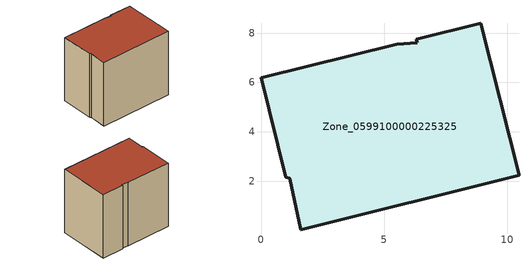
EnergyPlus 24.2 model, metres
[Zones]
Zone_0599100000225325
 floor ground (C_G): 10.47,2.24 1.61,0.01 1.16,2.11 1.01,2.15 0,6.18 5.51,7.56 6.33,7.61 6.29,7.75 8.92,8.41 z0
 wall outside (C_F): 5.51,7.56 0,6.18 1.01,2.15 1.16,2.11 1.61,0.01 10.47,2.24 8.92,8.41 6.29,7.75 6.33,7.61 5.51,7.56 z0:8.19
 roof outside (C_R): 1.61,0.01 10.47,2.24 8.92,8.41 6.29,7.75 6.33,7.61 5.51,7.56 0,6.18 1.01,2.15 1.16,2.11 z8.19
[BUILDING]
Pand.0599100000225325: North Axis=0; Terrain=City; Loads Convergence Tolerance Value=0.04; Temperature Convergence Tolerance Value=0.4; Solar Distribution=FullExterior; Maximum Number of Warmup Days=25; Minimum Number of Warmup Days=1
[Site:Location]
Rotterdam.The.Hague.AP_ZH_NLD Design_Conditions: Latitude=51.96; Longitude=4.45; Time Zone=1; Elevation=-4.5
[SITE:GROUNDTEMPERATURE:BUILDINGSURFACE]
18, 18, 18, 18, 18, 18, 18, 18, 18, 18, 18, 18
[MATERIAL] Thermal Absorptance=0.9; Solar Absorptance=0.7; Visible Absorptance=0.7
Name | Roughness | Thickness | Conductivity | Density | Specific Heat
G.TC.1946-1964 | MediumSmooth | 0.15 | 1 | 540 | 1210
F.TC.1946-1964 | Rough | 0.3 | 0.857143 | 1920 | 840
R.TC.1946-1964 | MediumRough | 0.2 | 0.235294 | 1500 | 1000
[CONSTRUCTION]
C_G: G.TC.1946-1964
C_F: F.TC.1946-1964
C_R: R.TC.1946-1964
[ZONE]
Zone_0599100000225325: Type=1; Multiplier=1; Ceiling Height=Autocalculate; Volume=Autocalculate; Floor Area=autocalculate; Part of Total Floor Area=Yes
[ZONEINFILTRATION:DESIGNFLOWRATE]
Infil_Zone_0599100000225325: Zone or ZoneList or Space or SpaceList=Zone_0599100000225325; Schedule=AlwaysOn; Design Flow Rate Calculation Method=Flow/Area; Flow Rate per Floor Area=0.003; Constant Term Coefficient=1; Temperature Term Coefficient=0; Velocity Term Coefficient=0; Velocity Squared Term Coefficient=0
[HVACTEMPLATE:ZONE:IDEALLOADSAIRSYSTEM]
Zone_0599100000225325: Maximum Heating Supply Air Temperature=50; Minimum Cooling Supply Air Temperature=13; Maximum Heating Supply Air Humidity Ratio=0.0156; Minimum Cooling Supply Air Humidity Ratio=0.0077; Heating Limit=NoLimit; Cooling Limit=NoLimit; Dehumidification Control Type=ConstantSensibleHeatRatio; Cooling Sensible Heat Ratio=0.7; Dehumidification Setpoint=60; Humidification Control Type=None; Humidification Setpoint=30; Outdoor Air Method=None; Outdoor Air Flow Rate per Person=0.00944; Outdoor Air Flow Rate per Zone Floor Area=0; Outdoor Air Flow Rate per Zone=0; Demand Controlled Ventilation Type=None; Outdoor Air Economizer Type=NoEconomizer; Heat Recovery Type=None; Sensible Heat Recovery Effectiveness=0.7; Latent Heat Recovery Effectiveness=0.65
[ZONECONTROL:THERMOSTAT]
ThermostatControl_Zone_0599100000225325: Zone or ZoneList=Zone_0599100000225325; Control Type Schedule=DualSetpointControlType; Control 1=Thermostat_Zone_0599100000225325; Temperature Difference Between Cutout And Setpoint=0
[THERMOSTATSETPOINT:DUALSETPOINT]
Thermostat_Zone_0599100000225325: Heating Setpoint Temperature Schedule=HeatingSetpoint_Zone_0599100000225325; Cooling Setpoint Temperature Schedule=CoolingSetpoint_Zone_0599100000225325
[SCHEDULE:COMPACT]
HeatingSetpoint_Zone_0599100000225325: Through: 12/31, For: AllDays, Until: 24:00, 21
CoolingSetpoint_Zone_0599100000225325: Through: 12/31, For: AllDays, Until: 24:00, 24
DualSetpointControlType: Through: 12/31, For: AllDays, Until: 24:00, 4
AlwaysOn: Through: 12/31, For: AllDays, Until: 24:00, 1
